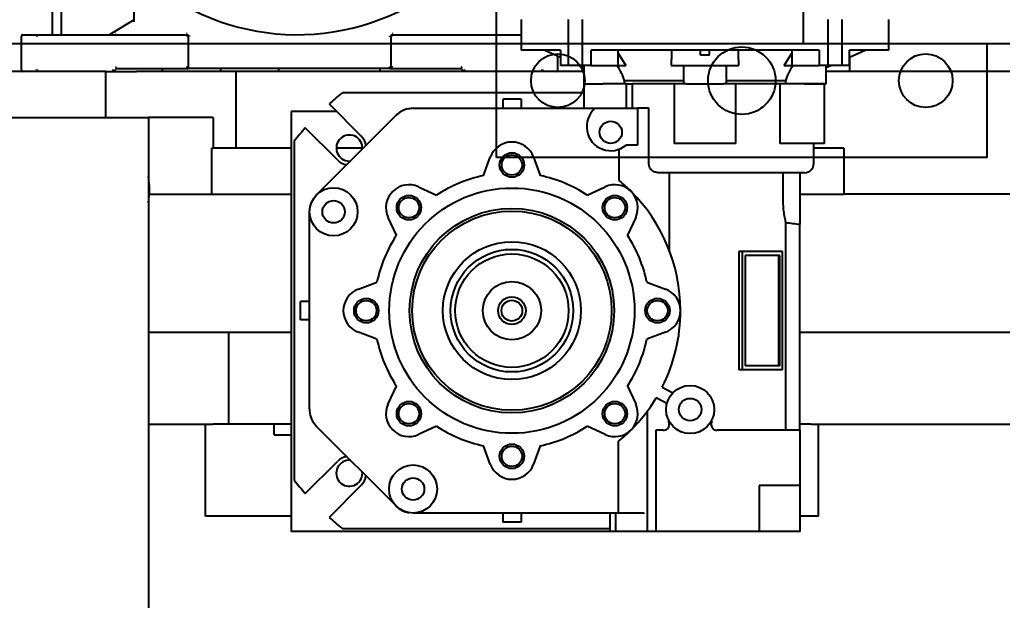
# Model space of a CAD drawing. Header units: inches. Extents: x -347369 to -260369, y 119522 to 149869.
# Drawn here: x -344719.2 to -344398.6, y 139198.2 to 139387.6 of the extents above; entities that cross this region are included whole.
import ezdxf

# ---------------------------------------------------------------- set-up
doc = ezdxf.new("R2010")
doc.units = ezdxf.units.IN
doc.header["$LTSCALE"] = 300
doc.linetypes.add('DOT2', pattern=[0.635, 0, -0.635])
doc.layers.add('INCASTELLATURA MOT', color=4, linetype='Continuous')
doc.layers.add('QUOTE', color=7, linetype='Continuous')
doc.styles.get("Standard").update_dxf_attribs({"font": 'romans.shx'})
doc.dimstyles.new('sc1a100_pollici', dxfattribs={"dimscale": 100, "dimtxt": 3, "dimasz": 3, "dimexe": 0, "dimexo": 0, "dimgap": 1, "dimtad": 1, "dimzin": 12, "dimdsep": 46, "dimtxsty": 'Standard', "dimblk": 'CLOSEDBLANK', "dimcen": 1, "dimclrd": 253, "dimclre": 253, "dimclrt": 2, "dimadec": 0, "dimazin": 3, "dimtfac": 1, "dimtmove": 0, "dimatfit": 1, "dimldrblk": 'CLOSEDBLANK', "dimfxl": 1, "dimtolj": 1, "dimtzin": 0, "dimarcsym": 0})

# ---------------------------------------------------------------- blocks, each defined once
blk = doc.blocks.new('_ClosedBlank')
at = {"color": 0, "linetype": 'ByBlock', "lineweight": -2}
for p, q in [((-1, 0.1667), (0, 0)), ((-1, 0.1667), (-1, -0.1667)), ((0, 0), (-1, -0.1667))]:
    blk.add_line(p, q, dxfattribs=at)
blk = doc.blocks.new('*D17')
at = {"layer": 'Defpoints', "color": 0, "transparency": 16777216}
for p in [(-346133.63, 139932.66), (-344588.62, 139932.66), (-345533.63, 138999.66)]:
    blk.add_point(p, dxfattribs=at)
at = {"layer": 'QUOTE', "color": 253, "lineweight": -2, "transparency": 16777216}
for p, q in [((-346133.63, 140232.66), (-346133.63, 143475.51)), ((-344588.62, 139932.66), (-346133.63, 139932.66)), ((-346133.63, 138999.66), (-346133.63, 139932.66)), ((-345533.63, 138999.66), (-346133.63, 138999.66)), ((-346133.63, 138699.66), (-346133.63, 138399.66))]:
    blk.add_line(p, q, dxfattribs=at)
at = {"layer": 'QUOTE', "color": 253, "lineweight": -2, "transparency": 16777216, "xscale": 300, "yscale": 300, "zscale": 300}
for p, rotation in [((-346133.63, 139932.66), 270), ((-346133.63, 138999.66), 90)]:
    blk.add_blockref('_ClosedBlank', p, dxfattribs=dict(at, rotation=rotation))
at = {"layer": 'QUOTE', "color": 2, "transparency": 16777216, "char_height": 300, "attachment_point": 5, "rotation": 90}
for s, insert in [('\\A1;[3\'-0 3/4"]', (-345805.06, 142004.08)), ('\\A1;933', (-346383.63, 142004.08))]:
    blk.add_mtext(s, dxfattribs=dict(at, insert=insert))
blk = doc.blocks.new('*U50')
at = {"layer": 'INCASTELLATURA MOT', "linetype": 'Continuous'}
for p, q in [((-5880, 412), (-5880, 380)), ((-5980, 343), (-5980, 408)), ((120, 380), (-5880, 380)), ((-5820, 343), (-5820, 380)), ((-5820, 343), (-5980, 343))]:
    blk.add_line(p, q, dxfattribs=at)
for centre, radius in [((-5900, 368), 11), ((-5960, 368), 8.75), ((-5840, 368), 8.75)]:
    blk.add_circle(centre, radius, dxfattribs=at)
blk = doc.blocks.new('*U49')
at = {"layer": 'INCASTELLATURA MOT'}
for p, q in [((120, 412), (120, 380)), ((120, 380), (-360, 380))]:
    blk.add_line(p, q, dxfattribs=at)
blk = doc.blocks.new('A$C2dc59534')
at = {"layer": 'INCASTELLATURA MOT', "color": 40, "linetype": 'Continuous', "lineweight": 25}
for p, q in [((137, 462.4), (137, 433)), ((160.73, 437.21), (160.73, 447.3)), ((134, 440.3), (134, 433)), ((160.73, 437.8), (152.87, 433.07)), ((287, 438), (287, 428)), ((302.34, 438), (302.34, 423)), ((306.93, 438), (306.93, 423)), ((387.07, 438), (387.07, 423)), ((391.66, 438), (391.66, 423)), ((407, 428), (407, 438)), ((124.5, 433), (129.21, 433)), ((129.21, 433), (178, 433)), ((245, 433), (287, 433)), ((124, 421.5), (124, 432.5)), ((178.5, 422), (178.5, 432.5)), ((244.5, 432.5), (244.5, 422.5)), ((299.91, 428), (287, 428)), ((294.75, 428), (299.91, 425.7)), ((299.91, 428), (299.91, 423)), ((384.19, 428), (309.81, 428)), ((309.81, 423), (309.81, 428)), ((318.64, 423), (318.64, 428)), ((318.64, 426.95), (321.15, 423)), ((336.14, 424.87), (336.23, 428)), ((345.5, 426.28), (345.5, 428)), ((348.5, 426.28), (348.5, 428)), ((357.77, 428), (357.86, 424.87)), ((372.85, 423), (375.36, 426.95)), ((375.36, 428), (375.36, 423)), ((384.19, 428), (384.19, 423)), ((407, 428), (394.09, 428)), ((394.09, 423), (394.09, 428)), ((394.09, 425.7), (399.25, 428)), ((299, 421.5), (299, 426.11)), ((336, 424.87), (336, 423)), ((358, 423), (358, 424.87)), ((394.2, 421), (394.2, 425.75)), ((141.5, 421), (116.5, 421)), ((151.5, 421), (141.5, 421)), ((151.5, 406), (151.5, 421)), ((151.5, 421), (161.5, 421)), ((154, 421), (155, 422)), ((155, 422), (178.5, 422)), ((174, 421), (161.5, 421)), ((170, 421), (170, 422)), ((194, 421), (174, 421)), ((179, 422), (178.5, 422)), ((244.13, 422), (179, 422)), ((189, 421), (189, 422)), ((194, 396), (194, 421)), ((307.52, 421), (194, 421)), ((208, 421), (208, 422)), ((241, 421), (241, 422)), ((245, 422), (267.5, 422)), ((267.5, 422), (268.5, 421)), ((302.34, 423), (299.91, 423)), ((306.93, 423), (302.34, 423)), ((305.98, 423), (307.52, 422.31)), ((309.81, 423), (306.93, 423)), ((307.52, 423), (307.52, 417)), ((309.81, 423), (316.59, 423)), ((316.59, 423), (318.64, 423)), ((318.64, 423), (321.15, 423)), ((336, 423), (358, 423)), ((340, 423), (340, 417)), ((354, 417), (354, 423)), ((372.85, 423), (375.36, 423)), ((375.36, 423), (377.41, 423)), ((377.41, 423), (384.19, 423)), ((387.07, 423), (384.19, 423)), ((386.48, 417), (386.48, 423)), ((386.48, 422.31), (388.02, 423)), ((394, 421), (386.48, 421)), ((391.66, 423), (387.07, 423)), ((394.09, 423), (391.66, 423)), ((604, 421), (394, 421)), ((307.52, 417), (307.52, 409)), ((307.52, 417), (313.8, 417)), ((321.38, 417), (313.8, 417)), ((340, 418), (320.67, 418)), ((320.67, 418), (320.67, 417)), ((321.38, 409), (321.38, 417)), ((321.38, 417), (323.38, 417)), ((323.38, 409), (323.38, 417)), ((336.92, 417), (323.38, 417)), ((336.92, 417), (336.92, 397.5)), ((340.94, 417), (336.92, 417)), ((340.94, 417), (353.06, 417)), ((357.08, 417), (353.06, 417)), ((373.33, 418), (354, 418)), ((357.08, 397.5), (357.08, 417)), ((371.44, 417), (357.08, 417)), ((371.44, 417), (371.44, 397.5)), ((379.48, 417), (371.44, 417)), ((373.33, 417), (373.33, 418)), ((379.48, 417), (386.48, 417)), ((386, 417), (379.48, 417)), ((386, 397.5), (386, 417)), ((307.52, 414), (228.69, 414)), ((224.37, 410.41), (234.86, 399.92)), ((281, 412), (281, 409)), ((287, 412), (281, 412)), ((287, 412), (287, 409)), ((226.78, 408), (212, 408)), ((212, 408), (212, 271)), ((249.97, 408.79), (251.57, 409)), ((251.76, 409), (311.19, 409)), ((311.19, 409), (325, 409)), ((325, 409), (325, 397)), ((328.68, 409), (325, 409)), ((328.68, 391), (328.68, 409)), ((91.5, 406), (165.5, 406)), ((165.5, 406), (165.5, 211.46)), ((174, 406), (165.5, 406)), ((186.5, 406), (174, 406)), ((186.5, 406), (186.5, 396)), ((220.3, 380.79), (246.21, 406.7)), ((220.34, 380.84), (246.16, 406.66)), ((227.08, 392.14), (216.59, 402.63)), ((213, 398.31), (213, 287.69)), ((186.04, 396), (186.04, 381)), ((186.04, 396), (186.5, 396)), ((194, 396), (186.5, 396)), ((212, 396), (194, 396)), ((235.22, 396), (226.72, 396)), ((319, 385.42), (319, 395.66)), ((325, 397), (321.29, 397)), ((340.94, 397.5), (336.92, 397.5)), ((353.06, 397.5), (340.94, 397.5)), ((357.08, 397.5), (353.06, 397.5)), ((379.48, 397.5), (371.44, 397.5)), ((386, 397.5), (379.48, 397.5)), ((382.5, 391), (382.5, 397.5)), ((392.31, 396), (382.5, 396)), ((392.31, 396), (392.31, 381)), ((230.97, 391.78), (231.3, 391.8)), ((274.75, 387.04), (276.96, 393.07)), ((291.04, 393.07), (293.25, 387.04)), ((379.5, 388), (331.7, 388)), ((335.46, 362.42), (335.46, 388)), ((372.42, 388), (372.42, 378.5)), ((377.96, 388), (377.96, 378.5)), ((253.57, 383.39), (259.4, 380.68)), ((308.6, 380.68), (314.43, 383.39)), ((165.73, 381), (186.04, 381)), ((186.04, 381), (212, 381)), ((377.96, 381), (392.31, 381)), ((377.96, 378.5), (377.96, 371.21)), ((394, 381), (392.31, 381)), ((567, 381), (394, 381)), ((218, 310.95), (218, 375.05)), ((246.32, 367.6), (243.61, 373.43)), ((324.39, 373.43), (321.68, 367.6)), ((373.31, 371.77), (373.31, 304)), ((377.96, 304), (377.96, 371.21)), ((358.02, 362.25), (358.02, 323.75)), ((359.2, 362.25), (358.02, 362.25)), ((359.2, 323.75), (359.2, 362.25)), ((372.28, 362.25), (359.2, 362.25)), ((371.4, 361), (360.08, 361)), ((360.08, 361), (360.08, 325)), ((371.04, 325), (371.04, 361)), ((371.4, 325), (371.4, 361)), ((372.28, 323.75), (372.28, 362.25)), ((233.93, 350.04), (239.96, 352.25)), ((328.04, 352.25), (334.07, 350.04)), ((215, 340), (215, 346)), ((218, 346), (215, 346)), ((218, 340), (215, 340)), ((165.5, 336), (186.5, 336)), ((186.5, 336), (191.5, 336)), ((191.5, 336), (191.5, 306)), ((191.5, 336), (211.5, 336)), ((211.5, 336), (212, 336)), ((239.96, 333.75), (233.93, 335.96)), ((334.07, 335.96), (328.04, 333.75)), ((377.96, 336), (381.5, 336)), ((381.5, 336), (474.86, 336)), ((371.4, 325), (360.08, 325)), ((359.2, 323.75), (358.02, 323.75)), ((372.28, 323.75), (359.2, 323.75)), ((243.61, 312.57), (246.32, 318.4)), ((321.68, 318.4), (324.39, 312.57)), ((333.04, 318.1), (336.5, 316.18)), ((334.56, 312.69), (331.1, 314.6)), ((328.28, 271), (328.28, 310.37)), ((165.5, 306), (186.5, 306)), ((184, 276), (184, 306)), ((191.5, 306), (186.5, 306)), ((206.5, 306), (191.5, 306)), ((206.5, 302.5), (206.5, 306)), ((212, 306), (206.5, 306)), ((246.21, 279.3), (220.3, 305.21)), ((246.2, 279.3), (220.34, 305.16)), ((259.4, 305.32), (253.57, 302.61)), ((314.43, 302.61), (308.6, 305.32)), ((335.13, 306.95), (335.31, 306.95)), ((349.02, 306.95), (349.2, 306.95)), ((381.5, 306), (377.96, 306)), ((381.5, 306), (474.86, 306)), ((384, 276), (384, 306)), ((206.5, 302.5), (212, 302.5)), ((330.91, 304), (330.91, 271)), ((333.37, 304), (330.91, 304)), ((378, 304), (350.96, 304)), ((378, 271), (378, 304)), ((276.96, 292.93), (274.75, 298.96)), ((293.25, 298.96), (291.04, 292.93)), ((318.78, 277), (318.78, 300.39)), ((216.59, 283.37), (227.08, 293.86)), ((235.22, 289.97), (235.2, 290.3)), ((234.86, 286.08), (224.37, 275.59)), ((364.68, 286), (364.68, 271)), ((366.8, 286), (364.68, 286)), ((376.17, 286), (366.8, 286)), ((377.9, 286), (376.17, 286)), ((212, 276), (184, 276)), ((318.78, 277), (251.95, 277)), ((281, 277), (281, 274)), ((287, 277), (287, 274)), ((316, 277), (316, 271)), ((317.81, 277), (317.81, 271)), ((327.2, 277), (318.78, 277)), ((384, 276), (378, 276)), ((287, 274), (281, 274)), ((316, 271), (212, 271)), ((228.69, 272), (316, 272)), ((317.81, 271), (316, 271)), ((327.2, 271), (317.81, 271)), ((328.28, 271), (327.2, 271)), ((330.91, 271), (328.28, 271)), ((364.68, 271), (330.91, 271)), ((366.8, 271), (364.68, 271)), ((376.17, 271), (366.8, 271)), ((377.9, 271), (376.17, 271)), ((378, 271), (377.9, 271))]:
    blk.add_line(p, q, dxfattribs=at)
at = {"layer": 'INCASTELLATURA MOT', "color": 40, "linetype": 'DOT2', "lineweight": 18}
for p, q in [((154.55, 433.5), (160.73, 437.21)), ((129.21, 433), (129.21, 432.5)), ((154.55, 433), (154.55, 433.5)), ((178, 433.5), (154.55, 433.5)), ((178, 433.5), (178, 433)), ((178, 432.5), (178, 433)), ((245, 433.5), (245, 433)), ((287, 433.5), (245, 433.5)), ((245, 433), (245, 432.5)), ((124, 432.5), (124.15, 432.5)), ((124.15, 432.5), (128.85, 432.5)), ((124.15, 432.5), (124.15, 421.5)), ((128.85, 432.5), (129.21, 432.5)), ((128.85, 421.5), (128.85, 432.5)), ((129.21, 421.5), (129.21, 432.5)), ((129.21, 432.5), (178, 432.5)), ((178, 432.5), (178, 422.5)), ((178.5, 432.5), (178, 432.5)), ((179, 432.5), (178.5, 432.5)), ((179, 422), (179, 432.5)), ((244, 432.5), (244, 422.5)), ((244, 432.5), (244.5, 432.5)), ((245, 432.5), (244.5, 432.5)), ((245, 422.5), (245, 432.5)), ((245, 432.5), (287, 432.5)), ((293.79, 428), (293.79, 421.5)), ((294.15, 421.5), (294.15, 428)), ((316.59, 423), (316.59, 428)), ((377.41, 423), (377.41, 428)), ((298.85, 426.17), (298.85, 421.5)), ((124, 421.5), (124.15, 421.5)), ((124.15, 421.5), (128.85, 421.5)), ((128.85, 421.5), (129.21, 421.5)), ((153.79, 421.5), (129.21, 421.5)), ((129.21, 421.5), (129.21, 421)), ((141.5, 406), (141.5, 421)), ((154.79, 422.5), (153.79, 421.5)), ((178, 422.5), (154.79, 422.5)), ((161.5, 421), (161.5, 406)), ((174, 406), (174, 421)), ((244, 422.5), (244.5, 422.5)), ((245, 422.5), (244.5, 422.5)), ((267.71, 422.5), (245, 422.5)), ((245, 422.5), (245, 422)), ((268.71, 421.5), (267.71, 422.5)), ((293.79, 421.5), (268.71, 421.5)), ((293.79, 421), (293.79, 421.5)), ((293.79, 421.5), (294.15, 421.5)), ((298.85, 421.5), (294.15, 421.5)), ((298.85, 421.5), (299, 421.5)), ((394, 381), (394, 421)), ((313.8, 409), (313.8, 417)), ((340.94, 397.5), (340.94, 417)), ((353.06, 397.5), (353.06, 417)), ((379.48, 397.5), (379.48, 417)), ((382.5, 391), (328.68, 391)), ((347, 388), (347, 316.93)), ((377.96, 378.5), (372.42, 378.5)), ((186.5, 306), (186.5, 336)), ((211.5, 336), (211.5, 306)), ((381.5, 336), (381.5, 306)), ((366.8, 286), (366.8, 271)), ((376.17, 286), (376.17, 271)), ((377.9, 286), (377.9, 271)), ((327.2, 277), (327.2, 271))]:
    blk.add_line(p, q, dxfattribs=at)
at = {"layer": 'INCASTELLATURA MOT', "color": 40, "linetype": 'Continuous', "lineweight": 25, "flags": 128}
blk.add_lwpolyline([(219.74, 380.17), (219.82, 380.26), (220.34, 380.84)], dxfattribs=at)
at = {"layer": 'INCASTELLATURA MOT', "color": 40, "linetype": 'Continuous', "lineweight": 25}
for centre, radius in [((316.24, 401.16), 3.65), ((284, 390.5), 4), ((284, 390.5), 3.32), ((225.84, 375.24), 7.84), ((284, 343), 40), ((225.84, 375.24), 3.65), ((250.41, 376.59), 4), ((250.41, 376.59), 3.32), ((317.59, 376.59), 4), ((317.59, 376.59), 3.32), ((284, 343), 33.37), ((284, 343), 32.5), ((284, 343), 22.5), ((284, 343), 20), ((284, 343), 18.5), ((284, 343), 9.5), ((236.5, 343), 4), ((236.5, 343), 3.32), ((284, 343), 4.5), ((284, 343), 3.4), ((331.5, 343), 4), ((331.5, 343), 3.32), ((342.16, 310.76), 7.84), ((342.16, 310.76), 3.65), ((250.41, 309.41), 4), ((250.41, 309.41), 3.32), ((317.59, 309.41), 4), ((317.59, 309.41), 3.32), ((284, 295.5), 4), ((284, 295.5), 3.32), ((251.76, 284.84), 7.84), ((251.76, 284.84), 3.65)]:
    blk.add_circle(centre, radius, dxfattribs=at)
for centre, radius, start, end in [((214, 509), 76, 233.475, 180), ((124.5, 432.5), 0.5, 90, 180), ((152.61, 433.5), 0.5, 270, 301), ((178, 432.5), 0.5, 0, 90), ((245, 432.5), 0.5, 90, 180), ((124.5, 421.5), 0.5, 180, 270), ((245, 422.5), 0.5, 180, 270), ((298.5, 421.5), 0.5, 270, 0), ((284, 343), 90, 127.9182, 131.4964), ((251.81, 401), 8, 128.5563, 135), ((251.76, 401.16), 7.84, 90, 135), ((316.24, 403), 7.84, 130.0658, 310.0658), ((284, 343), 90, 138.5036, 142.0818), ((230.97, 396.03), 4.25, 355.5636, 270), ((230.97, 396.03), 5.5, 9.0535, 45), ((284, 390.5), 7.5, 20.0753, 159.9247), ((230.97, 396.03), 5.5, 225, 260.9465), ((379.5, 391), 3, 270, 0), ((115.15, 381), 50.67, 1.6963, 6.4647), ((284, 343), 45, 101.862, 123.138), ((284, 343), 45, 56.862, 78.138), ((284, 343), 55, 45, 50.4748), ((115.15, 384), 50.67, 353.5353, 358.3037), ((250.41, 376.59), 7.5, 65.0753, 204.9247), ((317.59, 376.59), 7.5, 335.0753, 114.9247), ((284, 343), 55, 0, 45), ((225.84, 375.24), 7.84, 135, 140.9733), ((284, 343), 45, 146.862, 168.138), ((284, 343), 45, 11.862, 33.138), ((236.5, 343), 7.5, 110.0753, 249.9247), ((331.5, 343), 7.5, 290.0753, 69.9247), ((284, 343), 55, 333.0839, 0), ((284, 343), 45, 191.862, 213.138), ((284, 343), 45, 326.862, 348.138), ((284, 343), 55, 315, 328.9161), ((250.41, 309.41), 7.5, 155.0753, 294.9247), ((317.59, 309.41), 7.5, 245.0753, 24.9247), ((225.84, 310.76), 7.84, 178.6394, 219.0523), ((226, 310.81), 8, 218.5563, 225), ((225.84, 310.76), 7.84, 219.0267, 225), ((284, 343), 45, 236.862, 258.138), ((284, 343), 45, 281.862, 303.138), ((284, 343), 55, 309.2223, 315), ((230.97, 289.97), 5.5, 99.0535, 135), ((230.97, 289.97), 4.25, 85.5636, 0), ((284, 295.5), 7.5, 200.0753, 339.9247), ((230.97, 289.97), 5.5, 315, 350.9465), ((284, 343), 90, 217.9182, 221.4964), ((251.75, 284.84), 7.84, 225, 260.1923), ((251.76, 284.84), 7.84, 225, 230.9733), ((284, 343), 90, 228.5036, 232.0818)]:
    blk.add_arc(centre, radius, start, end, dxfattribs=at)
for centre, major_axis, ratio, start_param, end_param in [((347, 421.43), (11, 0), 0.445229, 1.434006, 1.707586), ((382.08, 378.56), (20.61, 0), 0.36397, 4.272528, 4.511031)]:
    blk.add_ellipse(centre, major_axis=major_axis, ratio=ratio, start_param=start_param, end_param=end_param, dxfattribs=at)
at = {"layer": 'INCASTELLATURA MOT', "color": 40, "linetype": 'DOT2', "lineweight": 18}
for points, knots in [([(280.35, 545.03), (281.4, 542.97), (283.49, 538.87), (285.93, 532.28), (287.83, 525.35), (289.08, 518.04), (289.61, 510.49), (289.38, 502.81), (288.35, 495.11), (286.52, 487.52), (283.92, 480.16), (280.59, 473.14), (276.6, 466.57), (272.05, 460.53), (267.02, 455.08), (261.65, 450.29), (256, 446.13), (250.08, 442.56), (243.85, 439.54), (237.28, 437.06), (230.34, 435.17), (223.04, 433.92), (215.49, 433.39), (207.81, 433.62), (200.11, 434.65), (192.52, 436.48), (185.15, 439.08), (178.16, 442.43), (172.8, 445.55), (169.97, 447.74), (169.16, 448.37)], [0, 0, 0, 0, 0.033825, 0.067651, 0.103057, 0.139363, 0.176421, 0.214064, 0.252107, 0.290354, 0.328601, 0.366644, 0.404287, 0.441345, 0.477651, 0.513057, 0.546881, 0.580708, 0.614532, 0.648359, 0.683766, 0.720071, 0.757129, 0.794772, 0.832815, 0.871062, 0.909309, 0.947352, 0.984996, 1, 1, 1, 1]), ([(152.87, 433.07), (152.87, 433.07), (152.87, 433.07), (152.91, 433.08), (153.06, 433.12), (153.62, 433.26), (154.15, 433.4), (154.55, 433.5)], [0, 0, 0, 0, 0.025023, 0.05247, 0.120798, 0.34456, 1, 1, 1, 1]), ([(179, 432.5), (178.99, 432.63), (178.97, 432.82), (178.84, 433.05), (178.71, 433.21), (178.55, 433.34), (178.32, 433.47), (178.13, 433.49), (178, 433.5)], [0, 0, 0, 0, 0.239443, 0.36955, 0.5, 0.630107, 0.760557, 1, 1, 1, 1]), ([(245, 433.5), (244.87, 433.49), (244.68, 433.47), (244.45, 433.34), (244.29, 433.21), (244.16, 433.05), (244.03, 432.82), (244.01, 432.63), (244, 432.5)], [0, 0, 0, 0, 0.239443, 0.3695502, 0.4999998, 0.6301073, 0.760557, 1, 1, 1, 1])]:
    blk.add_open_spline(points, degree=3, knots=knots, dxfattribs=at)
for points in [[(124.5, 433), (124.45, 432.99), (124.36, 432.98), (124.24, 432.86), (124.16, 432.7), (124.15, 432.57), (124.15, 432.5)], [(128.85, 432.5), (128.86, 432.57), (128.87, 432.7), (128.95, 432.86), (129.07, 432.98), (129.16, 432.99), (129.21, 433)], [(124.15, 421.5), (124.15, 421.43), (124.16, 421.3), (124.24, 421.14), (124.36, 421.02), (124.45, 421.01), (124.5, 421)], [(129.21, 421), (129.16, 421.01), (129.07, 421.02), (128.95, 421.14), (128.87, 421.3), (128.86, 421.43), (128.85, 421.5)], [(244, 422.5), (244.01, 422.41), (244.02, 422.24), (244.09, 422.08), (244.13, 422)], [(294.15, 421.5), (294.14, 421.43), (294.13, 421.3), (294.05, 421.14), (293.93, 421.02), (293.84, 421.01), (293.79, 421)], [(298.5, 421), (298.55, 421.01), (298.64, 421.02), (298.76, 421.14), (298.84, 421.3), (298.85, 421.43), (298.85, 421.5)]]:
    blk.add_open_spline(points, degree=3, dxfattribs=at)
at = {"layer": 'INCASTELLATURA MOT', "color": 40, "linetype": 'Continuous', "lineweight": 25}
for points, knots in [([(153.79, 421.5), (153.81, 421.46), (153.84, 421.38), (153.89, 421.26), (153.93, 421.16), (153.97, 421.08), (153.99, 421.03), (154, 421.01), (154, 421), (154, 421)], [0, 0, 0, 0, 0.160572, 0.299565, 0.512304, 0.641482, 0.765423, 0.884711, 1, 1, 1, 1]), ([(154.79, 422.5), (154.81, 422.46), (154.84, 422.38), (154.89, 422.26), (154.93, 422.16), (154.97, 422.08), (154.99, 422.03), (155, 422.01), (155, 422), (155, 422)], [0, 0, 0, 0, 0.160572, 0.299565, 0.512304, 0.641482, 0.765423, 0.884711, 1, 1, 1, 1]), ([(178.5, 422), (178.5, 422), (178.49, 422.01), (178.46, 422.03), (178.42, 422.08), (178.33, 422.17), (178.19, 422.31), (178.06, 422.44), (178, 422.5)], [0, 0, 0, 0, 0.0992271, 0.2048211, 0.3197547, 0.4463442, 0.7240515, 1, 1, 1, 1]), ([(244.13, 422), (244.21, 422), (244.39, 422), (244.69, 422), (244.88, 422), (245, 422)], [0, 0, 0, 0, 0.23556, 0.499097, 1, 1, 1, 1]), ([(267.5, 422), (267.5, 422), (267.5, 422.01), (267.51, 422.03), (267.53, 422.08), (267.57, 422.16), (267.61, 422.26), (267.66, 422.38), (267.69, 422.46), (267.71, 422.5)], [0, 0, 0, 0, 0.115273, 0.234556, 0.358502, 0.487696, 0.700399, 0.839401, 1, 1, 1, 1]), ([(268.5, 421), (268.5, 421), (268.5, 421.01), (268.51, 421.03), (268.53, 421.08), (268.57, 421.16), (268.61, 421.26), (268.66, 421.38), (268.69, 421.46), (268.71, 421.5)], [0, 0, 0, 0, 0.115273, 0.234556, 0.358502, 0.487696, 0.700399, 0.839401, 1, 1, 1, 1]), ([(318.35, 423), (318.8, 422.17), (319.72, 420.49), (320.35, 418.84), (320.67, 418)], [0, 0, 0, 0, 0.495124, 1, 1, 1, 1]), ([(373.33, 418), (373.64, 418.82), (374.27, 420.47), (375.19, 422.15), (375.65, 423)], [0, 0, 0, 0, 0.4949054, 1, 1, 1, 1]), ([(331.7, 388), (331.32, 388.04), (330.55, 388.12), (329.55, 388.78), (328.89, 389.73), (328.69, 390.52), (328.69, 390.93), (328.68, 391)], [0, 0, 0, 0, 0.257725, 0.525048, 0.759441, 0.958793, 1, 1, 1, 1]), ([(372.42, 378.5), (372.42, 378.27), (372.43, 377.24), (372.58, 375.42), (372.92, 373.35), (373.19, 372.24), (373.29, 371.82), (373.31, 371.77)], [0, 0, 0, 0, 0.079992, 0.36697, 0.657616, 0.958973, 1, 1, 1, 1]), ([(333.37, 304), (333.61, 304.02), (334.09, 304.07), (334.73, 304.47), (335.18, 305.05), (335.38, 305.71), (335.37, 306.38), (335.21, 306.76), (335.13, 306.95)], [0, 0, 0, 0, 0.186483, 0.373432, 0.547138, 0.705464, 0.854174, 1, 1, 1, 1]), ([(349.2, 306.95), (349.11, 306.74), (348.94, 306.33), (348.95, 305.64), (349.18, 305), (349.61, 304.47), (350.19, 304.11), (350.67, 304), (350.92, 304), (350.96, 304)], [0, 0, 0, 0, 0.162555, 0.32511, 0.487658, 0.650214, 0.812883, 0.976046, 1, 1, 1, 1])]:
    blk.add_open_spline(points, degree=3, knots=knots, dxfattribs=at)

msp = doc.modelspace()

# ---------------------------------------------------------------- block references
msp.add_blockref('A$C2dc59534', (-344842.629, 138949.656))
at = {"layer": 'INCASTELLATURA MOT'}
for name, p in [('*U50', (-338583.625, 138999.656)), ('*U49', (-344583.625, 138999.656))]:
    msp.add_blockref(name, p, dxfattribs=at)

# ---------------------------------------------------------------- dimensions: what is measured, and where the dimension line sits
at = {"layer": 'QUOTE'}
dim = msp.add_linear_dim(base=(-346133.629, 139932.656), p1=(-345533.629, 138999.656), p2=(-344588.625, 139932.656), angle=90, dimstyle='sc1a100_pollici', override={"dimpost": '\\X'}, dxfattribs=at)
dim.commit()
dim.dimension.update_dxf_attribs({"geometry": '*D17', "text_midpoint": (-346133.629, 142004.084)})

doc.saveas('drawing.dxf')
